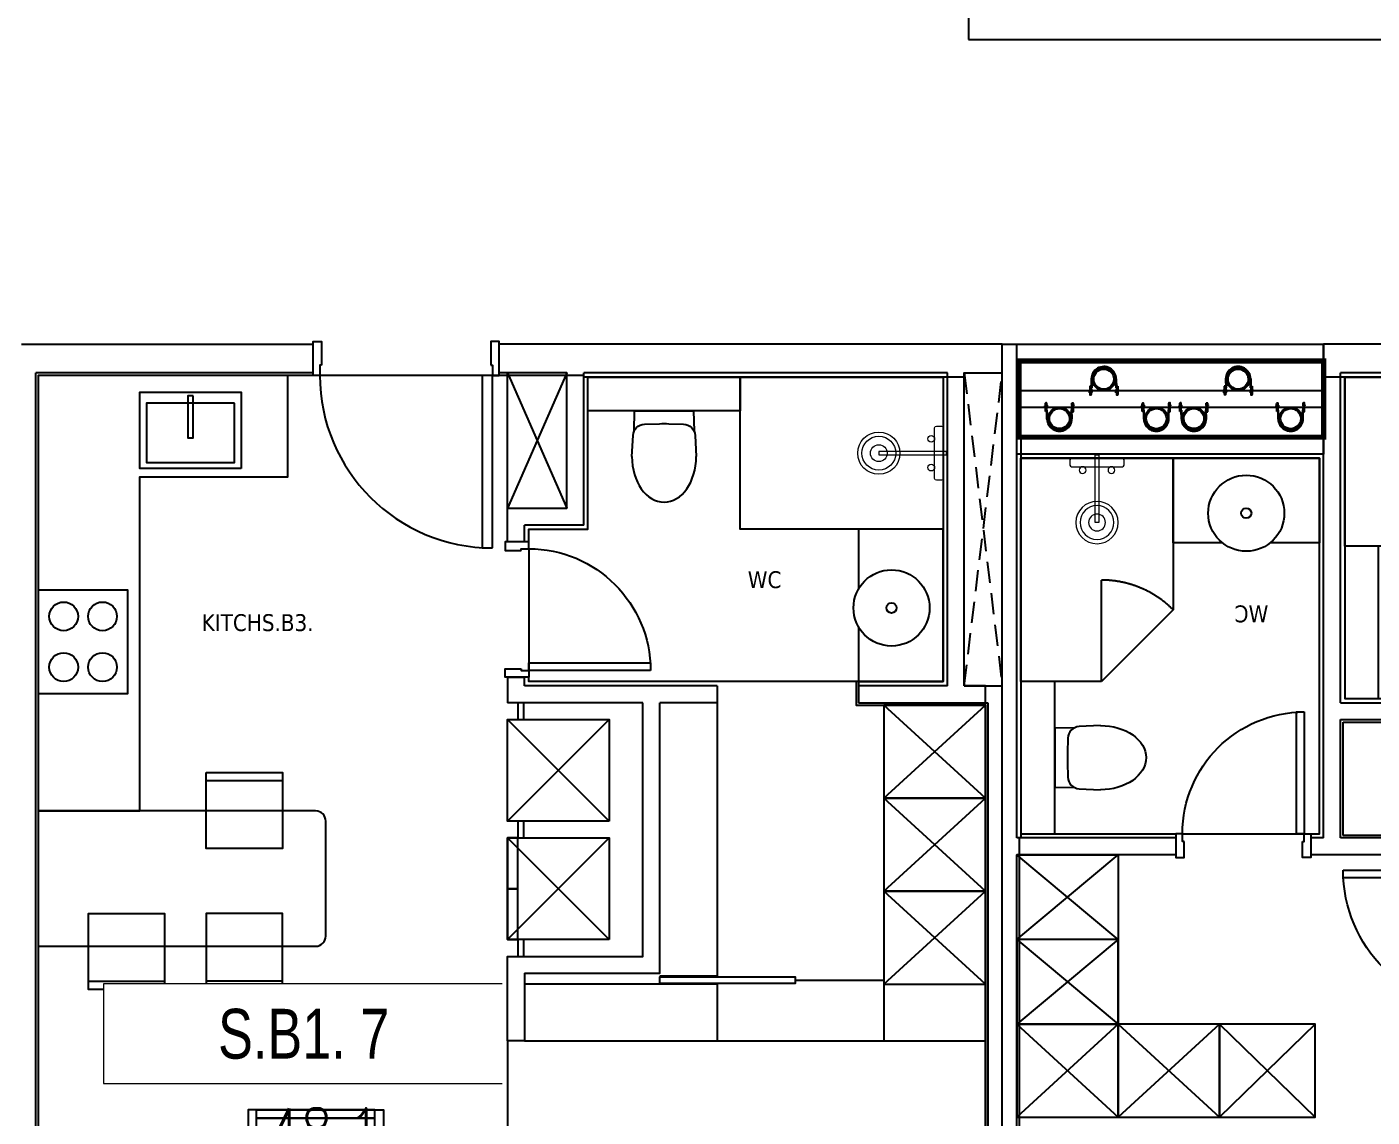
# Model space of a CAD drawing. Header units: millimetres. Extents: x -361699137 to 361252145, y -356478932 to 356523199.
# Drawn here: x 319902 to 327855, y 11100 to 17546 of the extents above; entities that cross this region are included whole.
import ezdxf
from ezdxf.enums import TextEntityAlignment as Align
from ezdxf.xclip import XClip

# ---------------------------------------------------------------- set-up
doc = ezdxf.new("R2010")
doc.units = ezdxf.units.MM
doc.header["$LTSCALE"] = 100
doc.header["$MEASUREMENT"] = 0
doc.header["$XCLIPFRAME"] = 0
doc.set_wipeout_variables(frame=1)
doc.linetypes.add('ACAD_ISO03W100', pattern=[30, 12, -18])
doc.linetypes.add('Xref_ST_MBDV Cot vach 30.7.2022$0$HIDDEN', pattern=[0.375, 0.25, -0.125])
for name, color, linetype in [('1-CAPLANH', 4, 'Continuous'), ('1-Chu thich', 4, 'Continuous'), ('1VinaPVC-Text', 9, 'Continuous'), ('A-_FURN----_E-_N', 251, 'Continuous'), ('A-_SANIEQPT_E-_N', 251, 'Continuous'), ('A-ANNO-ROOM', 50, 'Continuous'), ('IDEA - dim', 251, 'Continuous'), ('KT-Net manh', 139, 'Continuous'), ('KT-Tuong', 1, 'Continuous'), ('NDT Cap nuoc', 4, 'Continuous'), ('Xref_ST_MBDV Cot vach 30.7.2022$0$KT-Khuat', 9, 'Xref_ST_MBDV Cot vach 30.7.2022$0$HIDDEN')]:
    doc.layers.add(name, color=color, linetype=linetype)
for name, color, linetype, lineweight in [('A-NoiThat', 39, 'Continuous', 13), ('KT-Chuviet', 255, 'Continuous', 15), ('KT-Net thay', 7, 'Continuous', 15), ('KT-Net truc', 18, 'Continuous', 15)]:
    doc.layers.add(name, color=color, linetype=linetype, lineweight=lineweight)
doc.layers.add('dien tich thong thuy', color=3, linetype='Continuous', plot=False)
doc.styles.add('220126_HDN_HBA typical plan$0$211210_HDN_HBA_TYPICAL PLAN CORE OPT 1$0$HBA-Text', font='GOTHIC.TTF')
doc.styles.add('font unicode ccu', font='arial.ttf')
doc.styles.add('ROMANS', font='ROMANS.SHX')
doc.styles.add('Tahoma', font='tahoma.ttf')

# ---------------------------------------------------------------- blocks, each defined once
blk = doc.blocks.new('A$C1AAC5519')
at = {"layer": 'A-ANNO-ROOM', "insert": (772.955269176513, 1216.574747113511), "char_height": 600, "attachment_point": 2, "rotation": 50.44882673977027, "style": '220126_HDN_HBA typical plan$0$211210_HDN_HBA_TYPICAL PLAN CORE OPT 1$0$HBA-Text'}
blk.add_mtext_dynamic_manual_height_columns('S.B1.', width=722857412.8743668, gutter_width=9765.624999999996, heights=[0], dxfattribs=at)
blk = doc.blocks.new('A$C418F5BC8')
at = {"layer": 'A-ANNO-ROOM', "insert": (648.1133449638728, 1090.790118377889), "char_height": 600, "attachment_point": 2, "rotation": 50.44882673977027, "style": '220126_HDN_HBA typical plan$0$211210_HDN_HBA_TYPICAL PLAN CORE OPT 1$0$HBA-Text'}
blk.add_mtext_dynamic_manual_height_columns('SL-S', width=722857412.8743668, gutter_width=9765.624999999996, heights=[0], dxfattribs=at)
blk = doc.blocks.new('A$C2A6C5140')
at = {"layer": 'A-ANNO-ROOM', "insert": (731.4497625969816, 1190.0169191678, 0.0003277973379295924), "char_height": 600, "attachment_point": 2, "rotation": 50.44882673977027, "style": '220126_HDN_HBA typical plan$0$211210_HDN_HBA_TYPICAL PLAN CORE OPT 1$0$HBA-Text'}
blk.add_mtext_dynamic_manual_height_columns('2-BR', width=722857412.8743668, gutter_width=9765.624999999996, heights=[0], dxfattribs=at)
blk = doc.blocks.new('A$C5388591E')
at = {"layer": 'A-ANNO-ROOM', "insert": (894.3001998505497, 842.1987865094561, 0.0004622000541105721), "char_height": 600, "attachment_point": 2, "rotation": 1.4064704596368105, "style": '220126_HDN_HBA typical plan$0$211210_HDN_HBA_TYPICAL PLAN CORE OPT 1$0$HBA-Text'}
blk.add_mtext_dynamic_manual_height_columns('3-BR', width=722857412.8743668, gutter_width=9765.624999999996, heights=[0], dxfattribs=at)
blk = doc.blocks.new('A$C21AF0CCA')
at = {"layer": 'A-ANNO-ROOM', "insert": (1197.56892258345, 814.6835720778872), "char_height": 600, "attachment_point": 2, "rotation": 0.10542954816276216, "style": '220126_HDN_HBA typical plan$0$211210_HDN_HBA_TYPICAL PLAN CORE OPT 1$0$HBA-Text'}
blk.add_mtext_dynamic_manual_height_columns('S.B1P.', width=722857412.8743668, gutter_width=9765.624999999996, heights=[0], dxfattribs=at)
blk = doc.blocks.new('*U204')
at = {"ltscale": 5}
blk.add_lwpolyline([(305, -530), (305, -1.13686837721616e-13), (-305, 0), (-305, -530)], close=True, dxfattribs=at)
for centre in [(-150, -150), (150, -150.0000000000001), (-150, -380), (150, -380)]:
    blk.add_circle(centre, 85, dxfattribs=at)
blk = doc.blocks.new('A$C2A980E36')
at = {"ltscale": 0.5}
blk.add_lwpolyline([(-10, 0), (10, 0), (10, 400), (-10, 400)], close=True, dxfattribs=at)
blk.add_lwpolyline([(160, 60), (160, 30, -0.4142135623730916), (150, 20), (-150, 20, -0.4142135623730987), (-160, 30), (-160, 60.00000000000728, -0.414213562373095), (-150, 70.00000000000728), (150, 70, -0.4142135623730915)], format="xyb", close=True, dxfattribs=at)
for centre, radius in [((0, 400), 125), ((0, 400), 100), ((0, 400), 50), ((-85, 90.00000000000728), 20), ((85, 90), 20)]:
    blk.add_circle(centre, radius, dxfattribs=at)
blk = doc.blocks.new('220126_HDN_HBA typical plan$0$210902_YS plan 330pm ver13$0$TOTO-WC-CW822J')
at = {"color": 0}
blk.add_lwpolyline([(-177.2072506700642, -119.1915361834399), (-175, 0), (175, 0), (177.2072506700642, -119.1915361836145)], dxfattribs=at)
blk.add_lwpolyline([(-190, -270), (-183.3947591906181, -144.5004246227618, -0.3908696114996718), (-115.4352058441145, -78.20653349565691), (-27.76706723973621, -75.77130742336158, -0.01388621073825284), (27.76706724101678, -75.77130742336158), (115.4352058439981, -78.20653349565691, -0.3908696114996718), (183.3947591905016, -144.5004246227618), (190, -270)], format="xyb", dxfattribs=at)
blk.add_ellipse((0, -270), major_axis=(0, -270), ratio=0.7037037037037037, start_param=4.71238898038469, end_param=7.853981633974483, dxfattribs=at)
blk = doc.blocks.new('*U205')
at = {"ltscale": 5}
for points in [[(-300, -450), (300, -450), (300, 0), (-300, 0)], [(-261, -65), (261, -65), (261, -415), (-261, -415)], [(-15, -20), (15, -20), (15, -270), (-15, -270)]]:
    blk.add_lwpolyline(points, close=True, dxfattribs=at)
blk = doc.blocks.new('d800')
blk.add_line((760, 70), (40, 70))
for points in [[(40, 790), (40, 70), (85, 70), (85, 790)], [(50, 25), (40, 25), (40, 70), (0, 70), (0, -70), (50, -70)], [(750, 25), (760, 25), (760, 70), (800, 70), (800, -70), (750, -70)]]:
    blk.add_lwpolyline(points, close=True)
blk.add_arc((40, 70), 720, 0, 90)
blk = doc.blocks.new('15')
at = {"layer": 'A-_FURN----_E-_N'}
for p, q in [((4950.000000001863, 6105), (4115, 6105)), ((4115, 4315.000000000107, -2.478332509890926e-05), (2975.000002559274, 4315.000000000107, -2.478332509890926e-05)), ((3775.000000281259, 4365.000000000107, -2.478332509891004e-05), (4115.000000000015, 4365.000000000107, -2.478332509890831e-05))]:
    blk.add_line(p, q, dxfattribs=at)
at = {"layer": 'IDEA - dim'}
for p, q in [((1724.999999996275, 7930), (1724.999999996275, 8100)), ((2875.000003168359, 7129.999997236184), (2875.000003688037, 7930)), ((3324.999999353662, 7029.999996854924), (3325.000003045425, 7030.000003049732)), ((2874.999999353662, 6879.999997236126), (2875.000003045425, 6880.000002287212)), ((2999.999999634922, 6129.999998246261), (2874.999999955297, 6129.999998246261)), ((4115.000000000015, 5980), (4115.000000000015, 4365.000000000106)), ((4115.00000000179, 4315.000000000107), (4115, 3979.999994853104)), ((5100, 4315.000000000058), (5099.999999999942, 3979.999994852989)), ((2975.000002559274, 3979.999994852988), (4114.999999998137, 3979.999994852988))]:
    blk.add_line(p, q, dxfattribs=at)
for points in [[(1775.000000007451, 7975.000000000058), (1765.000000007451, 7975.000000000058), (1765.000000007451, 7915.000000000058), (1725.000000007451, 7915.000000000058), (1725.000000007451, 8115.000000000058), (1775.000000007451, 8115.000000000058)], [(2775.000000007451, 7975.000000000058), (2785.000000007451, 7975.000000000058), (2785.000000007451, 7915.000000000058), (2825.000000007451, 7915.000000000058), (2825.000000007451, 8115.000000000058), (2775.000000007451, 8115.000000000058)], [(2785.000000007451, 6894.999999999651), (2785.000000007451, 7914.999999999651), (2725.000000007451, 7914.999999999651), (2725.000000007451, 6894.999999999651)], [(3350.000001376495, 7905), (4250.000001834705, 7905), (4250.000001834705, 7705), (3350.000001376495, 7705)], [(4250.000001834705, 7905), (5449.999999998137, 7905), (5449.999999998137, 7005), (4250.000001834705, 7005)], [(2934.999999891967, 5979.999987038027), (2935.000002559274, 5879.999992185039), (2971.000002559274, 5879.999992185039), (2971.000002559274, 5979.999987038027)], [(5700, 5415), (5700, 5965), (5100, 5965.000000000058), (5100, 5415.000000000058), (5700, 5415)], [(3475.000002559274, 5279.999992185039), (2875.000002559274, 5279.999992185039), (2875.000002559274, 5879.999992185039), (3475.000002559274, 5879.999992185039)], [(1093.376600351228, 5566.983968055807), (1543.376600351228, 5566.983968055807), (1543.376600351228, 5116.983968055807), (1093.376600351228, 5116.983968055807)], [(1093.376600351228, 5566.983968055807), (1543.376600351228, 5566.983968055807), (1543.376600351228, 5516.983968055807), (1093.376600351228, 5516.983968055807)], [(5700, 4865), (5700, 5415), (5100, 5415.000000000058), (5100, 4865.000000000058), (5700, 4865)], [(2934.999997224659, 5279.999989706033), (2934.999999891967, 5179.999994853046), (2970.999999891967, 5179.999994853046), (2970.999999891967, 5279.999989706033)], [(3474.999999891967, 4579.999994853046), (2874.999999891967, 4579.999994853046), (2874.999999891967, 5179.999994853046), (3474.999999891967, 5179.999994853046)], [(2934.999999891967, 5179.999994853046), (2874.999999891967, 5179.999994853046), (2874.999999891967, 4879.999994853046), (2934.999999891967, 4879.999994853046)], [(2934.999999891967, 4879.999994853046), (2874.999999891967, 4879.999994853046), (2874.999999891967, 4579.999994853046), (2934.999999891967, 4579.999994853046)], [(5700, 4315), (5700, 4865), (5100, 4865.000000000058), (5100, 4315.000000000058), (5700, 4315)], [(846.6348699871887, 4283.634093876113), (396.6348699871887, 4283.634093876113), (396.6348699871887, 4733.634093876113), (846.6348699871887, 4733.634093876113)], [(1093.376600351228, 4283.634093876113), (1543.376600351228, 4283.634093876113), (1543.376600351228, 4733.634093876113), (1093.376600351228, 4733.634093876113)], [(2934.999999891967, 4579.999994853046), (2935.000002559274, 4480.000000000058), (2971.000002559274, 4480.000000000058), (2971.000002559274, 4579.999994853046)], [(846.6348699871887, 4283.634093876113), (396.6348699871887, 4283.634093876113), (396.6348699871887, 4333.634093876113), (846.6348699871887, 4333.634093876113)], [(1093.376600351228, 4283.634093876113), (1543.376600351228, 4283.634093876113), (1543.376600351228, 4333.634093876113), (1093.376600351228, 4333.634093876113)], [(1390.677188739181, 3075.738865847932), (1390.677188739181, 3523.743899913039), (2090.677188739181, 3523.743899913039), (2090.677188739181, 3573.743899913039), (1340.677188739181, 3573.743899913039), (1340.677188739181, 3075.738865847932)], [(2090.677188739181, 3075.738865847932), (2090.677188739181, 3523.743899913039), (1390.677188739181, 3523.743899913039), (1390.677188739181, 3573.743899913039), (2140.677188739181, 3573.743899913039), (2140.677188739181, 3075.738865847932)]]:
    blk.add_lwpolyline(points, close=True, dxfattribs=at)
for points in [[(700.0057077259262, 7915), (100.0057077259262, 7915), (100.0057077259262, 5339.999999999942), (700.0057077259262, 5339.999999999942), (700.0057077259262, 7315), (1575.005707724064, 7314.999999999942), (1575.005707724064, 7914.999999999942)], [(4950.000000001863, 6427.750278390304), (4950.000000001863, 6105), (5449.999997992069, 6105), (5449.999997992069, 7004.9999995408), (4950.000000001863, 7004.9999995408), (4950.000000001863, 6652.249721609696)], [(4115, 6104.999999256397), (2999.999999975786, 6104.999999256397), (2999.999999955297, 6129.999998246261)], [(5115, 3979.999994852988), (5700, 3979.999994852988)]]:
    blk.add_lwpolyline(points, dxfattribs=at)
blk.add_lwpolyline([(100.0057077259262, 4539.999999999942), (1740.005707722201, 4540, 0.414213562373095), (1800.005707722201, 4600), (1800.005707722201, 5280, 0.414213562373095), (1740.005707722201, 5340), (100.0057077259262, 5339.999999999942)], format="xyb", close=True, dxfattribs=at)
at = {"layer": 'IDEA - dim', "elevation": -2.478332509890926e-05}
blk.add_lwpolyline([(3775.000000281259, 4319.793337935223), (3775.000000281259, 4359.793337935223), (4575.000000281259, 4359.793337935223), (4575.000000281259, 4319.793337935223)], close=True, dxfattribs=at)
at = {"layer": 'IDEA - dim'}
for radius in [225, 30]:
    blk.add_circle((5144.999999998137, 6540), radius, dxfattribs=at)
blk.add_arc((2785.000000007451, 7914.999999999651), 1020, 180, 270, dxfattribs=at)
at = {"layer": 'KT-Net manh', "linetype": 'ACAD_ISO03W100', "ltscale": 4}
for p, q in [((3225.000003688037, 7930), (2875.000003168359, 7129.999997236184)), ((2875.000003688037, 7930), (3225.000003376976, 7129.999997236126)), ((5700, 5415), (5100, 5965.000000000058)), ((5100, 5415.000000000058), (5700, 5965)), ((3475.000002559274, 5879.999992185039), (2875.000002559274, 5279.999992185039)), ((2875.000002559274, 5879.999992185039), (3475.000002559274, 5279.999992185039)), ((5700, 4865), (5100, 5415.000000000058)), ((5100, 4865.000000000058), (5700, 5415)), ((3474.999999891967, 5179.999994853046), (2874.999999891967, 4579.999994853046)), ((2874.999999891967, 5179.999994853046), (3474.999999891967, 4579.999994853046)), ((5700, 4315), (5100, 4865.000000000058)), ((5100, 4315.000000000058), (5700, 4865)), ((4575.000000281259, 4339.793337935223, -2.478332509890926e-05), (5100, 4339.793337935223, -2.478332509890926e-05)), ((2874.999999996275, 3979.999994853046), (2874.999999996275, 3000)), ((4115, 3979.999994853104), (5115, 3979.999994852988))]:
    blk.add_line(p, q, dxfattribs=at)
at = {"layer": 'KT-Net manh'}
for points in [[(1724.999999994412, 7915), (100.0057077259262, 7915), (100.0057077259262, 3015.000000000611), (264.999971461395, 3015.000000000611), (265.0054413653706, 139.9999999808506)], [(2999.999999314547, 6929.999998246261), (2999.999999294057, 7004.999997236126), (3350.000004667789, 7004.999997236126), (3350.000003671274, 7905), (5449.999999998137, 7905), (5449.999999998137, 6105), (4950.000000001863, 6105)]]:
    blk.add_lwpolyline(points, dxfattribs=at)
at = {"layer": 'KT-Net manh', "elevation": 7.59482372829634e-05}
blk.add_lwpolyline([(4935.000000001863, 6105.000000000004), (4935.000000001834, 5965), (5700, 5965), (5699.994292273856, 3015), (5535.005707725941, 3014.999999997373), (5535.005707725941, 139.9999999808497)], dxfattribs=at)
at = {"layer": 'KT-Tuong'}
for p, q in [((0.005707725897082128, 8100.000000000004, 7.59482372829634e-05), (1724.999999996275, 8100.000000000058)), ((1724.999999994383, 7930), (85.00570772589708, 7930, 7.220584799043882e-05)), ((85.00570772589708, 3000, 7.594823728296514e-05), (85.00570772589708, 7930, 7.594823728296514e-05)), ((5474.999999998137, 7930), (3325.000003688037, 7930)), ((3325.000003045425, 7029.999997236126), (3325.000003688037, 7930)), ((5474.999999998137, 6080), (5474.999999998137, 7930)), ((3325.000003045425, 7029.999997236126), (2974.999999273568, 7029.999997236126)), ((2974.999999312684, 6929.99999824632), (2974.999999273568, 7029.999997236126)), ((2999.999999634922, 6929.999998246261), (2875.000003075227, 6929.999998246203)), ((2874.999999996275, 6129.999998246261), (2874.999999996275, 5979.999997236126)), ((2874.999999996275, 6129.999998246261), (2974.999999955297, 6129.999998246261)), ((2974.999999996275, 6079.999996441649), (2974.999999955297, 6129.999998246261)), ((4115, 6079.999999256397), (2974.999999996275, 6079.999996441649)), ((4115, 6079.999999256397), (4115, 5979.999999256397)), ((4950.000000001863, 6105), (4950.000000001863, 5980)), ((5474.999999998137, 6080), (4950.000000001863, 6080)), ((5574.999999998137, 6080), (5800.005707725912, 6080, 7.59482372829634e-05)), ((3675.000000281259, 5979.999999261054), (2874.999999996275, 5979.999997236126)), ((4950.000000001863, 5980), (5715.005707725912, 5980, 7.59482372829634e-05)), ((5715.005707725912, 5980, 7.59482372829634e-05), (5715.005707725912, 3000, 7.59482372829634e-05))]:
    blk.add_line(p, q, dxfattribs=at)
for points in [[(5574.999999998137, 6080), (5574.999999998137, 7930), (5800.005707725912, 7930), (5800.005707725912, 8100), (2825.000000007451, 8100)], [(2875.000003075227, 6929.999998246203), (2875.000003197783, 7129.999997236184), (3225.000003376976, 7129.999997236126), (3225.000003688037, 7930), (2825.000000007451, 7930)], [(2975.000002559274, 4380.000000000058), (2975.000002559274, 3979.999994853046), (2875.000002559274, 3979.999994853046), (2875.000002559274, 4480.000000000058), (3675.000002559274, 4480.000000000058), (3675.000000281259, 5979.999999514199)], [(2975.000002559274, 4380.000000000058), (3775.000000281259, 4380.000000000058), (3775.000000281259, 5979.999999514199)], [(4114.999999998137, 5979.999999696098), (3775.000000281259, 5979.999999514199)]]:
    blk.add_lwpolyline(points, dxfattribs=at)
at = {"layer": 'Xref_ST_MBDV Cot vach 30.7.2022$0$KT-Khuat', "linetype": 'Xref_ST_MBDV Cot vach 30.7.2022$0$HIDDEN', "ltscale": 5}
for p, q in [((5574.999999998137, 7930), (5800.005707725912, 6080, 7.59482372829634e-05)), ((5574.999999998137, 6080), (5799.999999999993, 7930))]:
    blk.add_line(p, q, dxfattribs=at)
at = {"layer": 'A-NoiThat', "rotation": 90}
blk.add_blockref('A$C2A980E36', (5470.000000301749, 7455.000001485867), dxfattribs=at)
at = {"layer": 'IDEA - dim', "xscale": -1}
blk.add_blockref('*U205', (1000.005707725926, 7814.999999999942), dxfattribs=at)
at = {"layer": 'IDEA - dim'}
blk.add_blockref('220126_HDN_HBA typical plan$0$210902_YS plan 330pm ver13$0$TOTO-WC-CW822J', (3800.0000016056, 7705), dxfattribs=at)
at = {"layer": 'IDEA - dim', "xscale": -1, "rotation": 270}
blk.add_blockref('d800', (2929.999999634922, 6129.999998246261), dxfattribs=at)
at = {"layer": 'IDEA - dim', "extrusion": (0, 0, -1), "xscale": -1.000000000000001, "zscale": -1.000000000000001, "rotation": 90}
blk.add_blockref('*U204', (-630.0057077259262, 6339.999999999942), dxfattribs=at)
at = {"layer": '1VinaPVC-Text', "style": 'Tahoma'}
for s, p in [('WC', (4294.873778970912, 6657.248392659763)), ('KITCHS.B3.', (1066.610340910076, 6403.25719513424, 7.59482372829634e-05))]:
    blk.add_text(s, height=100, dxfattribs=at).set_placement(p)
blk = doc.blocks.new('ong thoat xi')
at = {"layer": '1-Chu thich', "color": 40, "linetype": 'ByBlock'}
for p, q in [((-75.38012683280976, 61.71243314491585), (-75.38012683356645, 65.30088436778169)), ((-65.78777581622126, 66.90270846546628), (-73.82628140639281, 66.90270846383646)), ((-65.83680565783288, 67.38554804772139), (-65.83680565730901, 59.50194067240228)), ((-65.47424172598403, 68.65452180604916), (-61.84860241872957, 68.65452180698048)), ((-65.47424172679892, 66.11657429032493), (-61.90376675099832, 66.11657429125624)), ((-60.67026964394608, 70.09262039628811), (-61.48603848775383, 70.09262039628811)), ((-60.67026964394608, 70.09262039628811), (-61.48603848775383, 70.09262039628811)), ((-61.48603848775383, 70.09262039628811), (-61.48603848711354, 56.79486832523253)), ((-60.67026964394608, 70.09262039628811), (-60.67026964260732, 56.79486832569818)), ((-54.93791736802086, 70.09262039489111), (-54.12214852363104, 70.09262039407622)), ((-54.93791736802086, 70.09262039489111), (-54.93791736679849, 56.79486832371913)), ((-54.93791736802086, 70.09262039489111), (-54.12214852363104, 70.09262039407622)), ((-54.12214852363104, 70.09262039407622), (-54.12214852229226, 56.79486832313705)), ((-50.13394528458593, 68.65452180535067), (-53.75958459306275, 68.65452180523425)), ((-50.13394528452773, 66.11657428939361), (-53.70442025974624, 66.11657428939361)), ((-49.77138135395943, 67.38554804725571), (-49.7713813536684, 59.50194067088886)), ((-32.65563905594172, 66.87869586132001), (-49.77138135436689, 66.87869586690795)), ((-32.65563905570889, 60.00879284727853), (-32.65563905594172, 66.87869586132001)), ((-65.74530692066764, 60.15858772792853), (-73.82631818420485, 60.15858772746287)), ((-65.47424172534375, 60.77091442968231), (-61.90376675169683, 60.77091443061362)), ((-65.47424172563478, 58.23296691395808), (-61.84860241774003, 58.23296691500582)), ((-60.67026964260732, 56.79486832569818), (-61.48603848711354, 56.79486832523253)), ((-54.93791736679849, 56.79486832371913), (-54.12214852229226, 56.79486832313705)), ((-50.13394528423669, 58.232966913376), (-53.75958459178218, 58.23296691302676)), ((-50.13394528400386, 60.77091442898382), (-53.70442025887314, 60.77091442805249)), ((-29.11534677405143, 60.00879285379778), (-49.77138135419228, 60.00879285181873)), ((1.717475750250741, 60.0087928546127), (-41.21941808814881, 60.00879285309929)), ((-41.2194180888473, 57.94782194821164), (-41.21941808908014, 60.00879285333212)), ((-41.2194180888473, 57.94782194821164), (-41.21941808908014, 60.00879285333212)), ((-41.2194180888473, 57.94782194902655), (-41.21941808908014, 60.00879285333212)), ((1.717475749552249, 57.94782195100561), (-41.2194180888473, 57.94782194821164)), ((-75.38012683350826, -61.91815018712077), (-75.38012683286797, -65.50660140905529)), ((-65.74530691356631, -60.36430476850364), (-73.82631818496156, -60.36430476931854)), ((-65.8368056496256, -67.59126508864574), (-65.8368056496256, -59.70765771332662)), ((-65.47424171830062, -58.43868395511527), (-61.84860241104615, -58.43868395488243)), ((-65.47424171917375, -60.976631470141), (-61.90376674348954, -60.97663146990817)), ((-60.67026963614626, -57.00058536557481), (-61.4860384806525, -57.00058536487631)), ((-61.48603847948834, -70.29833743674679), (-61.4860384806525, -57.00058536487631)), ((-60.6702696349239, -70.29833743651398), (-60.67026963614626, -57.00058536557481)), ((-54.9379173591733, -70.29833743837662), (-54.93791736033746, -57.00058536720462)), ((-54.93791736033746, -57.00058536720462), (-54.12214851600584, -57.00058536685538)), ((-54.12214851466706, -70.29833743802736), (-54.12214851600584, -57.00058536685538)), ((-50.1339452767861, -58.43868395651225), (-53.75958458462264, -58.43868395674508)), ((-50.13394527626225, -60.97663147223648), (-53.70442025212105, -60.97663147223648)), ((-49.77138134575215, -67.59126509027557), (-49.77138134627604, -59.70765771460719)), ((-30.91456355975243, -60.21450989425648), (-49.77138134581037, -60.21450989565346)), ((1.717475756304338, -58.15353898785543), (-41.21941808151314, -58.15353899006732)), ((-41.21941808151314, -58.15353899006732), (-41.21941808069823, -60.2145098951878)), ((-41.21941808151314, -58.15353899088222), (-41.21941808069823, -60.2145098951878)), ((1.717475756944622, -60.21450989204459), (-41.21941808069823, -60.2145098951878)), ((-34.45485584222479, -60.21450990100857), (-34.45485584205016, -67.08441291505005)), ((-65.78777580836322, -67.10842550569214), (-73.82628140581073, -67.10842550569214)), ((-65.47424171771853, -66.32229133090004), (-61.90376674267463, -66.3222913305508)), ((-65.47424171795136, -68.86023884720636), (-61.84860241011484, -68.8602388468571)), ((-60.6702696349239, -70.29833743651398), (-61.48603847948834, -70.29833743674679)), ((-60.6702696349239, -70.29833743651398), (-61.48603847948834, -70.29833743674679)), ((-54.9379173591733, -70.29833743837662), (-54.12214851466706, -70.29833743802736)), ((-54.9379173591733, -70.29833743837662), (-54.12214851466706, -70.29833743802736)), ((-50.13394527568016, -68.86023884848692), (-53.7595845842734, -68.86023884871975)), ((-50.13394527632044, -66.32229133218061), (-53.70442025124794, -66.32229133334475)), ((-34.45485584205016, -67.08441291505005), (-49.77138134563574, -67.08441290992776))]:
    blk.add_line(p, q, dxfattribs=at)
for centre, major_axis, ratio, start_param, end_param in [((-73.7847118762438, 65.30782007810194), (1.128139395118837, 1.128139395118833), 0.999999999981247, 0.8114564950257566, 2.36054173982049), ((-63.43481961626094, 67.38554804818703), (1.698460618368481, -1.698460618368488), 0.9999999999880228, 3.370391498457508, 4.483590135757281), ((-55.80344074894674, 63.44374436128418), (7.094660364457459, -7.094660364457486), 0.9999999999999998, 3.657340742990352, 4.196640890984128), ((-63.88802452944218, 67.38554804772139), (1.698460618352194, -1.698460618352201), 0.9999999999880228, 0.2287988448677159, 1.341997482167488), ((-63.88802452938398, 67.38554804900195), (1.698460618368481, -1.698460618368488), 0.9999999999880228, 0.2287988448677159, 1.341997482167488), ((-71.51940339541761, 63.44374436023645), (7.094660364541318, -7.094660364541345), 0.9999999999939811, 0.5157480894039148, 1.055048237384961), ((-71.51940339541761, 63.44374436023645), (7.094660364541318, -7.094660364541345), 0.9999999999939811, 0.5157480894039148, 1.055048237384961), ((-51.72016248240834, 67.38554804679006), (1.698460618302127, 1.698460618302121), 0.9999999999834358, 1.799595171691055, 2.912793808962478), ((-51.72016248182626, 67.38554804748854), (1.698460618368481, -1.698460618368488), 0.9999999999880228, 3.370391498457508, 4.483590135757281), ((-44.08878361462848, 63.4437443598872), (7.094660364416927, 7.094660364416901), 0.9999999999939808, 2.08654441620483, 2.625844564185877), ((-44.08878361462848, 63.4437443598872), (7.094660364416927, 7.094660364416901), 0.9999999999939808, 2.08654441620483, 2.625844564185877), ((-52.17336739588063, 67.38554804620799), (1.698460618368481, -1.698460618368488), 0.9999999999880228, 0.2287988448677159, 1.341997482167488), ((-59.80474626185605, 63.44374435942154), (7.094660364541345, 7.094660364541318), 0.9999999999939808, -1.055048237384963, -0.5157480894039148), ((-73.82628141500754, 61.71243314514867), (1.098734631828849, 1.098734631828845), 0.9999999999706548, 2.356194490402434, 3.926990816608578), ((-63.43481961567886, 59.50194067310075), (1.698460618368481, -1.698460618368488), 0.9999999999880228, 3.370391498457508, 4.483590135757281), ((-63.88802452897654, 59.50194067275152), (1.698460618368481, -1.698460618368488), 0.9999999999880228, 0.2287988448677159, 1.341997482167488), ((-63.88802452897654, 59.50194067275152), (1.698460618368481, -1.698460618368488), 0.9999999999880228, 0.2287988448677159, 1.341997482167488), ((-51.72016248124418, 59.50194067077246), (1.698460618302127, 1.698460618302121), 0.9999999999834358, 1.799595171691055, 2.912793808962478), ((-51.72016248124418, 59.50194067077246), (1.698460618302127, 1.698460618302121), 0.9999999999834358, 1.799595171691055, 2.912793808962478), ((-52.17336739529855, 59.50194067123812), (1.698460618317141, 1.698460618317135), 0.9999999999834357, -1.341997481892333, -0.2287988446337132), ((-6.984919e-10, -0.1028585183667019), (34.07629290540685, -34.07629290540699), 0.9999999999996163, 0.7853981633976402, 7.068583470577226), ((0.3434951510280371, -0.1028585180174559), (42.50535631470555, -42.50535631470572), 0.9999999999987998, 5.497787143388879, 8.639379796978673), ((0.3434951510280371, -0.1028585180174559), (41.04802981248233, -41.0480298124825), 0.9999999999998442, 5.497787143388998, 8.639379796978794), ((-73.82628141593888, -61.91815018700434), (1.09873463182571, 1.098734631825706), 0.9999999999763682, 0.7853981630159299, 2.35619449040529), ((-63.43481960770441, -59.70765771297738), (1.698460618352194, -1.698460618352201), 0.9999999999880228, 3.370391498457508, 4.483590135757281), ((-55.80344074190361, -63.64946139999665), (7.094660364401588, 7.094660364401562), 0.9999999999939808, 2.086544416204056, 2.625844564186651), ((-63.88802452175879, -59.70765771332662), (1.698460618352193, -1.698460618352199), 0.9999999999880232, 0.2287988448677158, 1.341997482167488), ((-63.88802452175879, -59.70765771332662), (1.698460618352193, -1.698460618352199), 0.9999999999880232, 0.2287988448677158, 1.341997482167488), ((-71.51940338715212, -63.64946140092798), (7.094660364401557, -7.094660364401586), 0.9999999999939808, 0.5157480894031421, 1.055048237385733), ((-71.51940338715212, -63.64946140092798), (7.094660364401557, -7.094660364401586), 0.9999999999939808, 0.5157480894031421, 1.055048237385733), ((-51.72016247350256, -59.70765771460719), (1.698460618368481, -1.698460618368488), 0.9999999999880228, 3.370391498457508, 4.483590135757281), ((-51.72016247350256, -59.70765771460719), (1.698460618368481, -1.698460618368488), 0.9999999999880228, 3.370391498457508, 4.483590135757281), ((-44.08878360758536, -63.64946140220854), (7.094660364416927, 7.094660364416901), 0.9999999999939808, 2.08654441620483, 2.625844564185877), ((-44.08878360758536, -63.64946140220854), (7.094660364416927, 7.094660364416901), 0.9999999999939808, 2.08654441620483, 2.625844564185877), ((-52.17336738767335, -59.70765771437436), (1.698460618352194, -1.698460618352201), 0.9999999999880228, 0.2287988448677159, 1.341997482167488), ((-59.80474625423084, -63.64946140313986), (7.094660364597215, -7.094660364597241), 1, 0.5157480894013327, 1.055048237393564), ((-73.78471187618561, -65.51353711914271), (1.128139395128906, 1.1281393951289), 0.9999999999608769, 2.351847240170423, 3.900932485497246), ((-63.43481960805366, -67.59126508876216), (1.698460618302127, 1.698460618302121), 0.9999999999834358, 1.799595171691055, 2.912793808962478), ((-63.8880245211767, -67.59126508911139), (1.698460618368481, -1.698460618368488), 0.9999999999880228, 0.2287988448677159, 1.341997482167488), ((-63.8880245211767, -67.59126508911139), (1.698460618368481, -1.698460618368488), 0.9999999999880228, 0.2287988448677159, 1.341997482167488), ((-51.72016247297871, -67.59126509097405), (1.698460618333429, 1.698460618333422), 0.9999999999834358, 1.799595171697458, 2.912793808956078), ((-51.72016247297871, -67.59126509097405), (1.698460618333429, 1.698460618333422), 0.9999999999834358, 1.799595171697458, 2.912793808956078), ((-52.17336738767335, -67.59126509027557), (1.69846061833718, -1.698460618337187), 0.9999999999880228, 0.2287988448613146, 1.341997482173889)]:
    blk.add_ellipse(centre, major_axis=major_axis, ratio=ratio, start_param=start_param, end_param=end_param, dxfattribs=at)
at = {"layer": '1-Chu thich', "color": 40, "lineweight": -3}
blk.add_ellipse((0, 0), major_axis=(38.86204005918639, -38.86204005918654), ratio=0.9999999999984992, start_param=0.7853981633981985, end_param=7.068583470577785, dxfattribs=at)
blk = doc.blocks.new('1800x450')
at = {"layer": '1-CAPLANH', "const_width": 30}
blk.add_lwpolyline([(0, -450.0000000000146), (1800.000000000029, -450.0000000000146), (1800.000000000029, 0), (0, 0)], close=True, dxfattribs=at)
at = {"layer": '1-CAPLANH'}
blk.add_lwpolyline([(2.91038304567337e-11, -275), (1800, -275.0000000000146), (1800, -174.9999999999854), (2.91038304567337e-11, -174.9999999999854)], close=True, dxfattribs=at)
at = {"layer": 'NDT Cap nuoc', "extrusion": (0.006362557600417589, -0.0130975367762719, -0.9998939805755287), "xscale": 1.231671554252203, "yscale": 1.231671554252203, "zscale": -1.231671554252201, "rotation": 90.26587940456272}
for p in [(-505.6444920994035, -107.2005332556036, 5.92663018384016), (-1300.185242348733, -107.2835156875853, 10.98399378232099)]:
    blk.add_blockref('ong thoat xi', p, dxfattribs=at)
at = {"layer": 'NDT Cap nuoc', "extrusion": (0.006362557600417586, -0.0130975367762719, -0.9998939805755287), "xscale": 1.231671554252202, "yscale": 1.231671554252202, "zscale": -1.231671554252201, "rotation": 270.3472450279417}
for p in [(-194.6873081078326, -340.7101154711203, 6.68693570214344), (-767.2964766296254, -340.4054698147427, 8.881611896959637), (-989.2280583572926, -340.7930979031457, 11.74429930062533), (-1561.837226879086, -340.4884522467098, 13.93897549544247)]:
    blk.add_blockref('ong thoat xi', p, dxfattribs=at)
blk = doc.blocks.new('d900n')
for points in [[(20, -50), (20, -40), (65, -40), (65, 0), (-65, 0), (-65, -50)], [(885, -40), (65, -40), (65, -85), (885, -85)], [(20, -850), (20, -860), (65, -860), (65, -900), (-65, -900), (-65, -850)]]:
    blk.add_lwpolyline(points, close=True)
blk.add_arc((65, -40), 820, 270, 0)
blk = doc.blocks.new('35')
blk.add_lwpolyline([(-4.081812221556902e-09, 3000.000000707827), (-4.081812221556902e-09, 8100.000000002379), (85.00570772180072, 8100.000000002408)])
at = {"layer": 'A-_FURN----_E-_N'}
for p, q in [((2015.005707718075, 5195.000000002292), (2015.005707718075, 5865.000000002408)), ((2965.005707721801, 5195.000000002292), (2015.005707718075, 5195.000000002292))]:
    blk.add_line(p, q, dxfattribs=at)
for points in [[(85.00570772180072, 8100.000000002292), (1900.005707719938, 8100.00000000235), (1900.005707719938, 8000.00000000235), (85.00570771993807, 8000.00000000235)], [(85.00570772180072, 7550.00000000235), (1900.005707719938, 7550.000000002408), (1900.005707719938, 7450.000000002408), (85.00570771993807, 7450.000000002408)]]:
    blk.add_lwpolyline(points, close=True, dxfattribs=at)
at = {"layer": 'A-_FURN----_E-_N', "linetype": 'Continuous'}
for points in [[(85.00570772180072, 4580.000000002408), (85.00570772180072, 5080.000000002467), (685.0057077218007, 5080.000000002467), (685.0057077218007, 4580.000000002408), (85.00570772180072, 4580.000000002408)], [(85.00570772180072, 4580.000000002408), (85.00570772180072, 4080.00000000235), (685.0057077218007, 4080.00000000235), (685.0057077218007, 4580.000000002408), (85.00570772180072, 4580.000000002408)], [(85.00570772180072, 4080.00000000235), (85.00570772180072, 3530.000000008811), (685.0057077218007, 3530.000000008811), (685.0057077218007, 4080.00000000235), (85.00570772180072, 4080.00000000235)], [(685.0057077218007, 4080.00000000235), (685.0057077218007, 3530.000000008811), (1285.005707721801, 3530.000000008811), (1285.005707721801, 4080.00000000235), (685.0057077218007, 4080.00000000235)], [(1285.005707721801, 4080.000000002292), (1285.005707721801, 3530.000000008753), (1850.005707721801, 3530.000000008753), (1850.005707721801, 4080.000000002292), (1285.005707721801, 4080.000000002292)]]:
    blk.add_lwpolyline(points, close=True, dxfattribs=at)
at = {"layer": 'IDEA - dim'}
for p, q in [((1010.005707721801, 6529.264068714889), (585.7416390102517, 6105.000000004271)), ((2015.005707718075, 5865.000000002408), (3000.005707721801, 5865.00000000235))]:
    blk.add_line(p, q, dxfattribs=at)
for points in [[(3825.005707721801, 7905.00000000235), (2025.005707718075, 7905.00000000235), (2025.005707718075, 6005.000000002292), (3825.005707721801, 6005.000000002292)], [(2025.005707718075, 7905.00000000235), (2925.005707719938, 7905.00000000235), (2925.005707719938, 6905.00000000235), (2025.005707718075, 6905.00000000235), (2025.005707718075, 7905.00000000235)], [(2025.005707718075, 6905.00000000235), (2025.005707718075, 6005.000000002292), (2225.005707718075, 6005.000000002292), (2225.005707718075, 6905.00000000235)], [(110.0057077218007, 6105.00000000235), (110.0057077218007, 5205.000000002292), (310.0057077218007, 5205.000000002292), (310.0057077218007, 6105.00000000235)], [(685.0057077218007, 4080.00000000235), (85.00570771993807, 4080.00000000235), (85.00570771993807, 5080.000000002408), (685.0057077218007, 5080.000000002408)]]:
    blk.add_lwpolyline(points, close=True, dxfattribs=at)
for points in [[(1825.005707719938, 5205.000000002292), (1875.005707719938, 5205.000000002292), (1875.005707719938, 7425.000000002408), (110.0057077218007, 7425.000000002408), (110.0057077218007, 5205.000000002292), (1025.005707719938, 5205.000000002292)], [(585.7416390121143, 6105.00000000235), (110.0057077218007, 6105.00000000235), (110.0057077218007, 7425.000000002408), (1010.005707723663, 7425.000000002408), (1010.005707723663, 6529.264068714132)], [(1301.084351485239, 6925.000000002408), (1010.005707723663, 6925.000000002408), (1010.005707723663, 7425.000000002408), (1875.005707719938, 7425.000000002408), (1875.005707719938, 6925.000000002408), (1583.927063958363, 6925.000000002408)]]:
    blk.add_lwpolyline(points, dxfattribs=at)
for radius in [225, 30]:
    blk.add_circle((1442.505707721801, 7100.000000002408), radius, dxfattribs=at)
at = {"layer": 'KT-Net manh', "linetype": 'ACAD_ISO03W100', "ltscale": 4}
for p, q in [((585.7416390102517, 6105.000000004271), (585.7416390102517, 6705.000000003805)), ((85.00570772180072, 4580.000000002408), (685.0057077218007, 5080.000000002467)), ((685.0057077218007, 4580.000000002408), (85.00570772180072, 5080.000000002467)), ((85.00570772180072, 4580.000000002408), (685.0057077218007, 4080.00000000235)), ((685.0057077218007, 4580.000000002408), (85.00570772180072, 4080.00000000235)), ((85.00570772180072, 4080.00000000235), (685.0057077218007, 3530.000000008811)), ((685.0057077218007, 4080.00000000235), (85.00570772180072, 3530.000000008811)), ((685.0057077218007, 4080.00000000235), (1285.005707721801, 3530.000000008811)), ((1285.005707721801, 4080.00000000235), (685.0057077218007, 3530.000000008811)), ((1285.005707721801, 4080.000000002292), (1850.005707721801, 3530.000000008753)), ((1850.005707721801, 4080.000000002292), (1285.005707721801, 3530.000000008753))]:
    blk.add_line(p, q, dxfattribs=at)
blk.add_arc((585.741639008389, 6105.00000000235), 600.0000000014801, 45.00000003728965, 90, dxfattribs=at)
at = {"layer": 'KT-Tuong'}
for p, q in [((85.00570772180072, 5180.000000002292), (85.00570772180072, 8100.000000002408)), ((5700.005707721801, 8100.00000000235), (1900.005707718075, 8100.00000000235)), ((1900.005707718075, 5180.000000002292), (1900.005707718075, 8100.00000000235)), ((3850.005707721801, 7930.000000002408), (2000.005707718075, 7930.00000000235)), ((2000.005707718075, 5980.000000002408), (2000.005707718075, 7930.00000000235)), ((2000.005707716213, 5980.000000002408), (3000.005707721801, 5980.00000000235)), ((2000.005707718075, 5180.000000002292), (2000.005707718075, 5880.000000002408)), ((2000.005707716213, 5880.000000002408), (3000.005707721801, 5880.00000000235)), ((1025.005707721801, 5180.000000002292), (85.00570772180072, 5180.000000002292)), ((1025.005707719938, 5205.000000002292), (1025.005707719938, 5080.000000002408)), ((1825.005707719938, 5205.000000002292), (1825.005707719938, 5080.000000002408)), ((1900.005707718075, 5180.000000002292), (1825.005707719938, 5180.000000002292)), ((2950.005707721801, 5180.000000002292), (2000.005707718075, 5180.000000002292)), ((85.00570772180072, 3000.000000707827), (85.00570771993807, 5080.000000002408)), ((1025.005707721801, 5080.000000002408), (85.00570771993807, 5080.000000002408)), ((2850.005707721801, 5080.00000000235), (1825.005707719938, 5080.000000002408))]:
    blk.add_line(p, q, dxfattribs=at)
at = {"layer": '1-CAPLANH', "extrusion": (0, 0, -1), "zscale": -1}
blk.add_blockref('1800x450', (-1900.005707719938, 8000.00000000235), dxfattribs=at)
at = {"layer": 'A-_FURN----_E-_N', "linetype": 'Continuous', "extrusion": (0, 0, -1), "zscale": -1}
blk.add_blockref('d800', (-1825.005707719938, 5135.000000002292), dxfattribs=at)
at = {"layer": 'A-_SANIEQPT_E-_N', "extrusion": (0, 0, -1), "zscale": -1, "rotation": 270}
blk.add_blockref('220126_HDN_HBA typical plan$0$210902_YS plan 330pm ver13$0$TOTO-WC-CW822J', (-310.0057077218007, 5655.000000002292), dxfattribs=at)
at = {"layer": 'A-NoiThat', "extrusion": (0, 0, -1), "zscale": -1, "rotation": 179.9999999999999}
blk.add_blockref('A$C2A980E36', (-560.0057077218007, 7445.000000002408), dxfattribs=at)
at = {"layer": 'IDEA - dim', "extrusion": (0, 0, -1), "zscale": -1}
blk.add_blockref('d900n', (-2900.005707721801, 5030.00000000235), dxfattribs=at)
at = {"layer": '1VinaPVC-Text', "style": 'Tahoma', "text_generation_flag": 4}
blk.add_text('WC', height=100, rotation=180, dxfattribs=at).set_placement((1572.882967095462, 6455.00344981884))
blk = doc.blocks.new('25')
at = {"layer": 'IDEA - dim'}
blk.add_line((0, 169.9999999999986), (0, -1.364242052659392e-12), dxfattribs=at)
at = {"layer": 'KT-Tuong'}
blk.add_line((0, -1.364242052659392e-12), (2950.000000003725, -1.364242052659392e-12), dxfattribs=at)
blk = doc.blocks.new('TAG CAO DO SAN')
blk.add_wipeout([(1526701.778855525, -266095.22987594287), (1527644.6359120198, -266095.22987594287), (1527644.6359120198, -266330.944140067), (1526701.778855525, -266330.944140067)]).dxf.layer = 'KT-Net thay'
at = {"layer": 'KT-Net thay', "flags": 128}
blk.add_lwpolyline([(1526701.778855525, -266095.2298759429), (1526701.778855525, -266330.9441400666), (1527644.63591202, -266330.9441400666), (1527644.63591202, -266095.2298759429)], close=True, dxfattribs=at)
blk.add_lwpolyline([(1526701.778855525, -266330.9441400666), (1527644.63591202, -266330.9441400666)], dxfattribs=at)
at = {"layer": 'KT-Chuviet', "color": 31, "style": 'font unicode ccu', "width": 0.75}
blk.add_attdef('TÊNPHÒNG', text='', height=117.85713, dxfattribs=at).set_placement((1527175.308820772, -266213.4467624734), align=Align.MIDDLE_CENTER)

msp = doc.modelspace()

# ---------------------------------------------------------------- linework, layer by layer
at = {"layer": 'dien tich thong thuy', "elevation": -8.87067498206207e-05}
msp.add_lwpolyline([(325443.8567547771, 13650.41426808778), (325443.856754777, 15475.41426810563), (323193.8567584491, 15475.41426808757), (323193.8567584491, 15485.41426808877), (322678.8567547863, 15485.41426808778), (321608.8567547731, 15485.41426808778), (319968.8624625048, 15485.41426808778), (319968.8624625048, 10585.41426808778), (320133.8567547789, 10585.41426808778), (320133.8567547789, 7785.414268068635), (322728.8567547807, 7785.414268068635), (322858.8567547807, 7785.414268068635), (325403.856754783, 7785.414268068635), (325403.856754783, 10585.25538655178), (325568.8624625049, 10585.25538655178), (325568.8624625049, 13650.41426808778)], close=True, dxfattribs=at)
for points in [[(325933.8624625049, 7785.414268087799), (331503.4170640938, 7785.414268087799, 0.4788736065008632), (335200.7712721265, 12380.22712322335), (334520.6577839487, 15485.41426808776), (332503.8624625048, 15485.41426808776), (329518.8624625048, 15485.41426808781), (329518.8624625048, 15475.41426808782), (327568.8624625029, 15475.41426808776), (327568.8624625029, 15120.41426806991), (325778.8624625029, 15120.41426810558), (325778.8624625029, 12750.41426808769), (325768.8624625029, 12750.41426808771), (325768.8624625029, 10585.57813251426), (325933.8624625048, 10585.39789226537)], [(325933.8624625049, 7785.414268087727), (331503.4170640938, 7785.414268087727, 0.4788736065008632), (335200.7712721265, 12380.22712322328), (334520.6577839487, 15485.41426808768), (332503.8624625048, 15485.41426808768), (329518.8624625048, 15485.41426808774), (329518.8624625048, 15475.41426808775), (327568.8624625029, 15475.41426808768), (327568.8624625029, 15120.41426806984), (325778.8624625029, 15120.41426810551), (325778.8624625029, 12750.41426808762), (325768.8624625029, 12750.41426808764), (325768.8624625029, 10585.57813251419), (325933.8624625048, 10585.3978922653)]]:
    msp.add_lwpolyline(points, format="xyb", close=True, dxfattribs=at)

# ---------------------------------------------------------------- block references
for name, p in [('15', (319868.8556730053, 7570.414579226126, -8.870708491504992e-05)), ('35', (325668.8556730094, 7570.414579223747, -8.870717075483626e-05)), ('35', (325668.8556730094, 7570.414579223674, -8.870717075483626e-05))]:
    msp.add_blockref(name, p)
at = {"layer": 'A-ANNO-ROOM'}
for p in [(-259643.7130096142, 30107.50136767479, 5.460850030168077e-05), (-265285.2820729736, 28918.92663560377, 5.460850030168077e-05), (-245554.3968650475, 25356.81105555443, 5.460850030168077e-05), (-227992.1817903481, 24030.19494673412, 5.460832008522107e-05), (-256709.4713859697, 21832.8932062781, 5.460850030168077e-05), (-262170.0583902029, 20336.74231012515, 5.460850030168077e-05), (-227339.9751671815, 20267.82827189344, 5.460850030168077e-05), (-224467.8250259957, 15310.13736246047, 5.460832008522128e-05)]:
    msp.add_blockref('A$C21AF0CCA', p, dxfattribs=at)
at = {"layer": 'dien tich thong thuy'}
for name, p, rotation in [('A$C2A6C5140', (-231902.1761341663, 41866.69510118499, 3.214423980650787e-05), 310.9576437198666), ('A$C2A6C5140', (-223136.0769012624, 38294.90614465419, 1.895367564819208e-05), 310.9576437198666), ('A$C2A6C5140', (-179022.2876665308, 13510.42375649511, 0.000178988243818107), 310.9576437198666), ('A$C2A6C5140', (-176749.4277460563, 2773.706094754736, 0.000178988243818107), 310.9576437198666), ('A$C2A6C5140', (-199561.0792445699, 2742.960286576832, 0.0001030398263186841), 310.9576437198666), ('A$C2A6C5140', (-192735.1419570138, 2545.06827839894, 0.000178988243818107), 310.9576437198666), ('A$C418F5BC8', (-243956.3571569886, 39603.8582028097, -1.001597833679712e-05), 309.6632197063607), ('A$C418F5BC8', (-248126.4019441397, 37597.12528390926, -1.001597833679712e-05), 309.6632197063607), ('A$C418F5BC8', (-251890.361273925, 36548.61448139837, -1.001597833679712e-05), 309.6632197063607), ('A$C418F5BC8', (-255839.4329553979, 34945.01120257354, -1.001597833679712e-05), 309.6632197063607), ('A$C1AAC5519', (-240877.0889148213, 28052.61175672372, 0.0003723829774320968), 309.6566028083925), ('A$C1AAC5519', (-219521.6105350079, 27682.1615688601, 0.0005547181599990354), 309.6566028083925), ('A$C1AAC5519', (-217651.9125884596, 24627.95011466656, 0.0003723828570649432), 309.6566028083925), ('A$C1AAC5519', (-267764.0012375055, 19262.70548251106, 0.0003723828655667127), 309.6566028083925), ('A$C418F5BC8', (-223053.1163780628, 10712.6679421931, -1.001597833679712e-05), 309.6632197063607), ('A$C1AAC5519', (-213503.7868963684, 3324.648489140978, -0.3423708923741385), 309.6566028083925), ('A$C1AAC5519', (-207798.658660123, 3064.615415494518, 0.0003723828655667127), 309.6566028083925), ('A$C1AAC5519', (-184128.1584514385, 2786.454424718489, 0.0003723828655667127), 309.6566028083925)]:
    msp.add_blockref(name, p, dxfattribs=dict(at, rotation=rotation))
for p in [(-273086.0443437684, 28673.87453448355, -1.001579812033762e-05), (-220441.6689392982, 3035.191374137183, 4.458552763712727e-05)]:
    msp.add_blockref('A$C5388591E', p, dxfattribs=at)
at = {"layer": 'IDEA - dim', "extrusion": (3.798524208634935e-15, -2.365191114126836e-08, 0.9999999999999999)}
for p in [(325468.8048603166, 17470.59482017975, -0.0003831952986451481), (325468.8048603166, 17470.59482017968, -0.0003831952986451463)]:
    msp.add_blockref('25', p, dxfattribs=at)

# ---------------------------------------------------------------- next in the draw order: block references
at = {"layer": 'KT-Net truc'}
ref = msp.add_blockref('TAG CAO DO SAN', (-3496400.193138055, 677126.8768442771, -0.0003420699752427387), dxfattribs=dict(at, xscale=2.5, yscale=2.5, zscale=2.5))
XClip(ref).set_block_clipping_path([(1526674.1636322693, -266330.944140067), (1527644.6359120195, -266095.2298759429)])
ref.add_attrib('CAO-DO', '48.1', (321329.6652117262, 10857.55224887437, -0.0003420699752427387), dxfattribs={"layer": 'KT-Chuviet', "color": 31, "ltscale": 15, "height": 294.6428301546305, "style": 'ROMANS', "width": 0.7500000000000001})
ref.add_attrib('CAO-DO', '-0.030', (321329.6652117262, 10268.26658856511, -0.0003420699752427387), dxfattribs={"layer": 'KT-Chuviet', "color": 31, "ltscale": 15, "height": 294.6428301546305, "style": 'ROMANS', "width": 0.7500000000000001})
ref.add_attrib('TÊNPHÒNG', 'S.B1. 7', dxfattribs={"layer": 'KT-Chuviet', "color": 31, "height": 294.642825, "style": 'font unicode ccu', "width": 0.7500000000000001}).set_placement((321538.0789138774, 11593.25993809352, -0.0003420699752427387), align=Align.MIDDLE_CENTER)

# ---------------------------------------------------------------- next in the draw order: linework, layer by layer
at = {"layer": 'dien tich thong thuy', "elevation": -8.87067498206207e-05}
msp.add_lwpolyline([(325443.8567547771, 13650.41426808771), (325443.856754777, 15475.41426810556), (323193.8567584491, 15475.4142680875), (323193.8567584491, 15485.41426808869), (322678.8567547863, 15485.41426808771), (321608.8567547731, 15485.41426808771), (319968.8624625048, 15485.41426808771), (319968.8624625048, 10585.41426808771), (320133.8567547789, 10585.41426808771), (320133.8567547789, 7785.414268068562), (322728.8567547807, 7785.414268068562), (322858.8567547807, 7785.414268068562), (325403.856754783, 7785.414268068562), (325403.856754783, 10585.25538655171), (325568.8624625049, 10585.25538655171), (325568.8624625049, 13650.41426808771)], close=True, dxfattribs=at)

# ---------------------------------------------------------------- next in the draw order: block references
msp.add_blockref('15', (319868.8556730053, 7570.414579226053, -8.870708491504992e-05))

# ---------------------------------------------------------------- next in the draw order: block references
at = {"layer": 'KT-Net truc'}
ref = msp.add_blockref('TAG CAO DO SAN', (-3496400.193138055, 677126.8768442771, -0.0003420699752427387), dxfattribs=dict(at, xscale=2.5, yscale=2.5, zscale=2.5))
XClip(ref).set_block_clipping_path([(1526674.1636322693, -266330.944140067), (1527644.6359120195, -266095.2298759429)])
ref.add_attrib('CAO-DO', '48.1', (321329.6652117262, 10857.55224887429, -0.0003420699752427387), dxfattribs={"layer": 'KT-Chuviet', "color": 31, "ltscale": 15, "height": 294.6428301546305, "style": 'ROMANS', "width": 0.7500000000000001})
ref.add_attrib('CAO-DO', '-0.030', (321329.6652117262, 10268.26658856504, -0.0003420699752427387), dxfattribs={"layer": 'KT-Chuviet', "color": 31, "ltscale": 15, "height": 294.6428301546305, "style": 'ROMANS', "width": 0.7500000000000001})
ref.add_attrib('TÊNPHÒNG', 'S.B1. 7', dxfattribs={"layer": 'KT-Chuviet', "color": 31, "height": 294.642825, "style": 'font unicode ccu', "width": 0.7500000000000001}).set_placement((321538.0789138774, 11593.25993809345, -0.0003420699752427387), align=Align.MIDDLE_CENTER)

doc.saveas('drawing.dxf')
